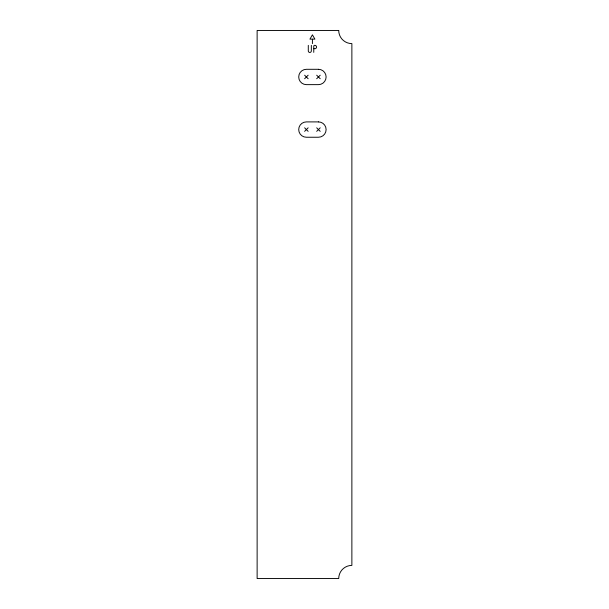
<?xml version="1.0" encoding="UTF-8"?>
<svg xmlns="http://www.w3.org/2000/svg" width="609" height="609" viewBox="0 0 609 609"><rect width="100%" height="100%" fill="white"/><g stroke="black" fill="none" stroke-linecap="round" stroke-linejoin="round"><path stroke-width="0.91" d="M304.614 78.736L308.154 75.196M316.672 78.736L320.212 75.196M304.614 131.346L308.154 127.806M316.672 131.346L320.212 127.806M312.234 39.136L309.928 39.136L312.417 34.835L314.899 39.136L312.417 39.136L312.417 43.604M313.939 48.735L314.845 48.735A1.69 1.69 0 0 0 316.535 47.045A1.69 1.69 0 0 0 314.845 45.355L314.587 45.355A0.822 0.822 0 0 0 313.764 46.177L313.764 52.374M316.672 75.196L320.212 78.736M304.614 75.196L308.154 78.736M316.672 127.806L320.212 131.346M304.614 127.806L308.154 131.346M311.328 45.355L311.328 50.928A1.515 1.515 0 0 1 309.814 52.45A1.515 1.515 0 0 1 308.291 50.928L308.291 45.355M338.718 30.45L257.127 30.45L257.127 578.55L338.718 578.55A13.154 13.154 0 0 1 351.873 565.396L351.873 43.604A13.154 13.154 0 0 1 338.718 30.45M318.438 69.297L306.388 69.297A7.673 7.673 0 0 0 298.714 76.962A7.673 7.673 0 0 0 306.388 84.636L318.438 84.636A7.673 7.673 0 0 0 326.112 76.962A7.673 7.673 0 0 0 318.438 69.297M318.438 121.899L306.388 121.899A7.673 7.673 0 0 0 298.714 129.572A7.673 7.673 0 0 0 306.388 137.246L318.438 137.246A7.673 7.673 0 0 0 326.112 129.572A7.673 7.673 0 0 0 318.438 121.899"/></g></svg>
